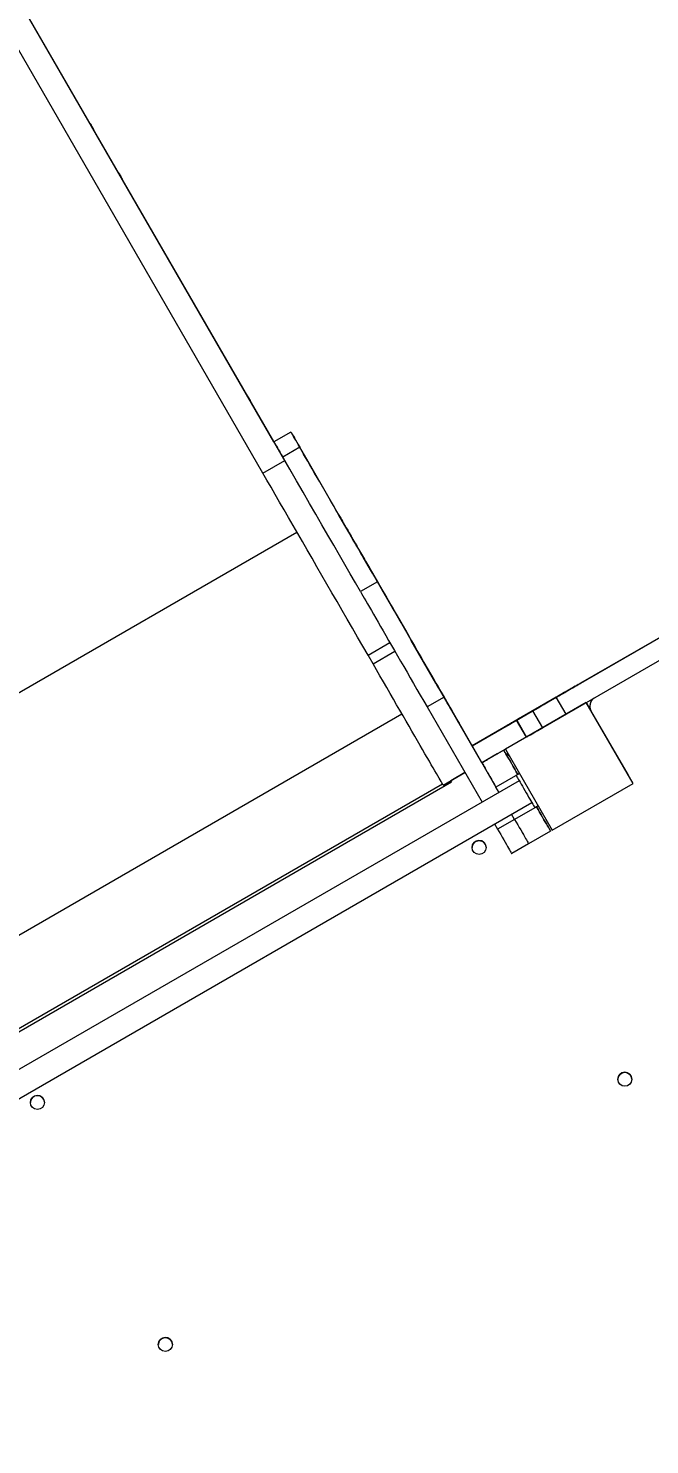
# Model space of a CAD drawing. Header units: millimetres. Extents: x -9110 to 8278, y -6387 to 5914.
# Drawn here: x -4815 to -4150, y 259 to 1776 of the extents above; entities that cross this region are included whole.
import ezdxf

# ---------------------------------------------------------------- set-up
doc = ezdxf.new("R2010")
doc.units = ezdxf.units.MM
for name, color, linetype in [('DIKOM_ОБЪЕКТ', 7, 'Continuous'), ('DIKOM_РАЗМЕР_ЗОНА', 7, 'Continuous'), ('DIKOM_РАЗМЕР_ОБЪЕКТА', 7, 'Continuous')]:
    doc.layers.add(name, color=color, linetype=linetype)
doc.styles.add('style1', font='arial.ttf', dxfattribs={"width": 0.8})
doc.dimstyles.new('1-50', dxfattribs={"dimtxt": 300, "dimasz": 200, "dimexe": 100, "dimexo": 0, "dimgap": 100, "dimtad": 1, "dimtxsty": 'style1', "dimcen": 200, "dimclrd": 7, "dimclre": 7, "dimclrt": 7, "dimadec": 1, "dimazin": 2, "dimtfac": 1, "dimtmove": 0, "dimatfit": 2, "dimfxl": 0, "dimlwd": 25, "dimlwe": 18, "dimarcsym": 0})

# ---------------------------------------------------------------- blocks, each defined once
blk = doc.blocks.new('*D9')
at = {"layer": 'Defpoints', "color": 0, "transparency": 16777216}
for p in [(-2194.7, 3914.4), (-7206.9, -3406.5), (-367.7, -3406.5)]:
    blk.add_point(p, dxfattribs=at)
at = {"layer": 'DIKOM_РАЗМЕР_ОБЪЕКТА', "color": 7, "lineweight": 18, "transparency": 16777216}
for p, q in [((-2194.7, 3914.4), (-7306.9, 3914.4)), ((-367.7, -3406.5), (-7306.9, -3406.5))]:
    blk.add_line(p, q, dxfattribs=at)
at = {"layer": 'DIKOM_РАЗМЕР_ОБЪЕКТА', "color": 7, "lineweight": 25, "transparency": 16777216}
blk.add_line((-7206.9, 3714.4), (-7206.9, -3206.5), dxfattribs=at)
at = {"layer": 'DIKOM_РАЗМЕР_ОБЪЕКТА', "color": 7, "transparency": 16777216}
for points in [[(-7240.3, 3714.4), (-7173.6, 3714.4), (-7206.9, 3914.4)], [(-7240.3, -3206.5), (-7173.6, -3206.5), (-7206.9, -3406.5)]]:
    blk.add_solid(points, dxfattribs=at)
at = {"layer": 'DIKOM_РАЗМЕР_ОБЪЕКТА', "color": 7, "transparency": 16777216, "insert": (-7460.2, 292.3), "char_height": 300, "attachment_point": 5, "rotation": 90, "style": 'style1'}
blk.add_mtext('7300', dxfattribs=at)
blk = doc.blocks.new('*D10')
at = {"layer": 'Defpoints', "color": 0, "transparency": 16777216}
for p in [(-3851.3, 5914.4), (-8660.2, -5406.5), (-497.8, -5406.5)]:
    blk.add_point(p, dxfattribs=at)
at = {"layer": 'DIKOM_РАЗМЕР_ЗОНА', "color": 7, "lineweight": 18, "transparency": 16777216}
for p, q in [((-3851.3, 5914.4), (-8760.2, 5914.4)), ((-497.8, -5406.5), (-8760.2, -5406.5))]:
    blk.add_line(p, q, dxfattribs=at)
at = {"layer": 'DIKOM_РАЗМЕР_ЗОНА', "color": 7, "lineweight": 25, "transparency": 16777216}
blk.add_line((-8660.2, 5714.4), (-8660.2, -5206.5), dxfattribs=at)
at = {"layer": 'DIKOM_РАЗМЕР_ЗОНА', "color": 7, "transparency": 16777216}
for points in [[(-8693.5, 5714.4), (-8626.8, 5714.4), (-8660.2, 5914.4)], [(-8693.5, -5206.5), (-8626.8, -5206.5), (-8660.2, -5406.5)]]:
    blk.add_solid(points, dxfattribs=at)
at = {"layer": 'DIKOM_РАЗМЕР_ЗОНА', "color": 7, "transparency": 16777216, "insert": (-8913.4, 268.5), "char_height": 300, "attachment_point": 5, "rotation": 90, "style": 'style1'}
blk.add_mtext('11300', dxfattribs=at)
blk = doc.blocks.new('*D11')
at = {"layer": 'Defpoints', "color": 0, "transparency": 16777216}
for p in [(-6509.9, 304), (6278.2, -1263), (6278.2, -4310)]:
    blk.add_point(p, dxfattribs=at)
at = {"layer": 'DIKOM_РАЗМЕР_ОБЪЕКТА', "color": 7, "lineweight": 18, "transparency": 16777216}
for p, q in [((-6509.9, 304), (-6509.9, -4410)), ((6278.2, -1263), (6278.2, -4410))]:
    blk.add_line(p, q, dxfattribs=at)
at = {"layer": 'DIKOM_РАЗМЕР_ОБЪЕКТА', "color": 7, "lineweight": 25, "transparency": 16777216}
blk.add_line((-6309.9, -4310), (6078.2, -4310), dxfattribs=at)
at = {"layer": 'DIKOM_РАЗМЕР_ОБЪЕКТА', "color": 7, "transparency": 16777216}
for points in [[(-6309.9, -4276.6), (-6309.9, -4343.3), (-6509.9, -4310)], [(6078.2, -4276.6), (6078.2, -4343.3), (6278.2, -4310)]]:
    blk.add_solid(points, dxfattribs=at)
at = {"layer": 'DIKOM_РАЗМЕР_ОБЪЕКТА', "color": 7, "transparency": 16777216, "insert": (-27.3, -4056.8), "char_height": 300, "attachment_point": 5, "style": 'style1'}
blk.add_mtext('12800', dxfattribs=at)

msp = doc.modelspace()

# ---------------------------------------------------------------- linework, layer by layer
at = {"layer": 'DIKOM_ОБЪЕКТ', "color": 7, "linetype": 'Continuous', "lineweight": 15}
for p, q in [((-4540.278, 1313.09), (-5179.546, 2420.41)), ((-4563.66, 1299.59), (-5202.929, 2406.91)), ((-4551.819, 1333.105), (-5066.541, 2224.689)), ((-4533.641, 1343.6), (-4551.827, 1333.1)), ((-4524.209, 1327.26), (-4542.396, 1316.76)), ((-4274.687, 1045.179), (-3781.918, 1329.679)), ((-4563.66, 1299.59), (-4540.278, 1313.09)), ((-3771.418, 1311.493), (-4264.187, 1026.992)), ((-5000.115, 963.565), (-4527.272, 1236.561)), ((-4473.945, 1240.204), (-4473.947, 1240.203)), ((-4449.888, 1198.532), (-4454.965, 1207.326)), ((-4453.83, 1205.366), (-4453.833, 1205.364)), ((-4441.135, 1183.343), (-4459.322, 1172.843)), ((-4079.428, 1157.915), (-4223.729, 1074.603)), ((-4451.172, 1104.748), (-4427.801, 1118.241)), ((-4445.756, 1095.367), (-4422.384, 1108.86)), ((-4405.576, 1121.785), (-4405.579, 1121.784)), ((-4405.576, 1121.785), (-4378.462, 1074.822)), ((-4329.18, 989.468), (-4405.57, 1121.779)), ((-4378.461, 1074.814), (-4404.843, 1120.51)), ((-4445.756, 1095.367), (-4451.172, 1104.748)), ((-4378.462, 1074.822), (-4378.464, 1074.82)), ((-4236.713, 1067.107), (-4236.718, 1067.104)), ((-4236.713, 1067.107), (-4236.713, 1067.107)), ((-4236.685, 1067.122), (-4236.703, 1067.112)), ((-4236.658, 1067.137), (-4236.675, 1067.127)), ((-4236.658, 1067.137), (-4236.658, 1067.137)), ((-4236.635, 1067.149), (-4236.648, 1067.142)), ((-4223.729, 1074.603), (-4223.722, 1074.607)), ((-4223.729, 1074.603), (-4223.729, 1074.603)), ((-4223.712, 1074.613), (-4223.695, 1074.622)), ((-4223.712, 1074.612), (-4223.712, 1074.613)), ((-4223.685, 1074.627), (-4223.668, 1074.637)), ((-4223.685, 1074.627), (-4223.685, 1074.627)), ((-4223.658, 1074.642), (-4223.645, 1074.649)), ((-4223.658, 1074.642), (-4223.658, 1074.642)), ((-4369.759, 1059.709), (-4387.946, 1049.209)), ((-4387.946, 1049.209), (-4329.116, 947.313)), ((-4369.759, 1059.709), (-4314.187, 963.455)), ((-4254.04, 1057.103), (-4339.682, 1007.658)), ((-4339.681, 1007.656), (-4266.128, 1050.122)), ((-4217.464, 1053.914), (-4304.067, 1003.914)), ((-4274.943, 1045.035), (-4266.282, 1050.035)), ((-4258.355, 1054.612), (-4274.933, 1045.04)), ((-4274.888, 1045.065), (-4266.227, 1050.066)), ((-4258.328, 1054.627), (-4274.879, 1045.071)), ((-4274.834, 1045.096), (-4266.173, 1050.096)), ((-4258.3, 1054.642), (-4274.824, 1045.101)), ((-4249.701, 1059.608), (-4266.282, 1050.035)), ((-4249.674, 1059.623), (-4266.227, 1050.066)), ((-4249.647, 1059.638), (-4266.173, 1050.096)), ((-4249.624, 1059.65), (-4266.128, 1050.122)), ((-4258.355, 1054.612), (-4249.695, 1059.611)), ((-4258.328, 1054.627), (-4249.668, 1059.626)), ((-4258.3, 1054.642), (-4249.641, 1059.641)), ((-4239.195, 1041.425), (-4249.695, 1059.611)), ((-4239.167, 1041.44), (-4249.668, 1059.626)), ((-4239.14, 1041.455), (-4249.641, 1059.641)), ((-4217.464, 1053.914), (-4217.466, 1053.967)), ((-4167.464, 967.312), (-4217.464, 1053.914)), ((-4212.93, 1046.22), (-4217.418, 1053.994)), ((-4213.803, 1050.107), (-4213.803, 1050.106)), ((-4887.626, 768.723), (-4414.782, 1041.72)), ((-4292.261, 1035.036), (-4292.256, 1035.039)), ((-4292.256, 1035.039), (-4292.256, 1035.039)), ((-4292.206, 1035.067), (-4292.201, 1035.069)), ((-4292.206, 1035.067), (-4292.206, 1035.067)), ((-4292.152, 1035.097), (-4292.147, 1035.1)), ((-4292.152, 1035.097), (-4292.152, 1035.097)), ((-4292.147, 1035.1), (-4292.147, 1035.1)), ((-4292.107, 1035.123), (-4292.009, 1035.178)), ((-4281.607, 1016.936), (-4292.107, 1035.123)), ((-4292.009, 1035.178), (-4281.509, 1016.992)), ((-4264.187, 1026.992), (-4274.687, 1045.179)), ((-4172.466, 976.03), (-4212.465, 1045.312)), ((-4305.246, 1027.539), (-4305.251, 1027.536)), ((-4305.192, 1027.57), (-4305.197, 1027.567)), ((-4305.137, 1027.6), (-4305.143, 1027.597)), ((-4281.509, 1016.992), (-4281.607, 1016.936)), ((-4305.803, 1002.935), (-4329.185, 989.435)), ((-4305.799, 1002.968), (-4329.181, 989.468)), ((-4304.068, 1003.977), (-4327.451, 990.477)), ((-4304.068, 1003.974), (-4327.451, 990.474)), ((-4304.068, 1003.977), (-4322.719, 993.209)), ((-4305.803, 1002.935), (-4305.799, 1002.968)), ((-4304.068, 1003.977), (-4304.067, 1003.914)), ((-4304.068, 1003.977), (-4304.068, 1003.974)), ((-4304.067, 1003.914), (-4254.067, 917.312)), ((-4329.185, 989.435), (-4329.181, 989.468)), ((-4312.728, 998.974), (-4329.183, 989.473)), ((-4312.728, 998.972), (-4329.183, 989.472)), ((-4329.183, 989.473), (-4327.451, 990.474)), ((-4327.451, 990.474), (-4327.451, 990.477)), ((-4327.451, 990.474), (-4327.451, 990.477)), ((-4312.728, 998.972), (-4312.458, 999.123)), ((-4312.468, 999.119), (-4312.728, 998.974)), ((-4312.728, 998.974), (-4312.728, 998.972)), ((-4370.757, 965.475), (-4347.391, 978.966)), ((-4347.389, 978.962), (-4362.525, 970.223)), ((-4290.804, 976.955), (-4314.187, 963.455)), ((-4289.071, 977.941), (-4292.531, 975.944)), ((-4289.069, 977.937), (-4292.531, 975.938)), ((-4292.531, 975.944), (-4292.531, 975.938)), ((-4290.798, 976.944), (-4290.804, 976.955)), ((-4289.283, 970.311), (-4888.57, 624.312)), ((-4851.084, 686.431), (-4361.78, 968.931)), ((-4844.357, 693.779), (-4371.509, 966.777)), ((-4362.528, 970.226), (-4361.78, 968.931)), ((-4361.78, 968.931), (-4361.78, 968.933)), ((-4310.929, 957.813), (-4314.187, 963.455)), ((-4254.067, 917.312), (-4167.464, 967.312)), ((-4875.071, 600.929), (-4275.783, 946.928)), ((-4272.535, 941.303), (-4294.182, 928.805)), ((-4269.069, 943.296), (-4272.531, 941.297)), ((-4294.184, 928.808), (-4312.37, 918.308)), ((-4294.182, 928.805), (-4297.43, 934.431)), ((-4315.616, 923.93), (-4312.37, 918.308)), ((-4255.799, 916.327), (-4279.182, 902.826)), ((-4255.8, 916.368), (-4255.799, 916.327)), ((-4339.75, 898.634), (-4339.75, 898.634)), ((-4279.185, 902.831), (-4297.371, 892.331)), ((-4812.6, 625.634), (-4812.6, 625.634)), ((-4797.603, 625.943), (-4797.603, 625.943))]:
    msp.add_line(p, q, dxfattribs=at)
at = {"layer": 'DIKOM_ОБЪЕКТ', "color": 7, "linetype": 'Continuous', "lineweight": 15, "flags": 128}
for points in [[(-4748.898, 1674.474), (-4748.809, 1674.32), (-4748.55, 1673.872), (-4748.145, 1673.17), (-4747.628, 1672.276), (-4747.047, 1671.269), (-4746.453, 1670.239), (-4745.898, 1669.278), (-4745.432, 1668.471), (-4745.096, 1667.889), (-4744.92, 1667.585), (-4744.92, 1667.585), (-4745.096, 1667.889), (-4745.432, 1668.471), (-4745.898, 1669.279), (-4746.453, 1670.24), (-4747.047, 1671.27), (-4747.628, 1672.276), (-4748.145, 1673.17), (-4748.55, 1673.873), (-4748.809, 1674.321), (-4748.898, 1674.474)], [(-4718.256, 1621.397), (-4718.167, 1621.243), (-4717.908, 1620.795), (-4717.503, 1620.093), (-4716.986, 1619.198), (-4716.405, 1618.191), (-4715.81, 1617.162), (-4715.255, 1616.201), (-4714.79, 1615.393), (-4714.454, 1614.812), (-4714.278, 1614.508), (-4714.278, 1614.508), (-4714.454, 1614.812), (-4714.79, 1615.394), (-4715.255, 1616.201), (-4715.81, 1617.162), (-4716.405, 1618.192), (-4716.986, 1619.199), (-4717.503, 1620.093), (-4717.908, 1620.795), (-4718.167, 1621.243), (-4718.256, 1621.397)], [(-4580.366, 1382.549), (-4580.277, 1382.395), (-4580.018, 1381.947), (-4579.613, 1381.244), (-4579.097, 1380.35), (-4578.515, 1379.343), (-4577.921, 1378.313), (-4577.366, 1377.352), (-4576.9, 1376.545), (-4576.564, 1375.963), (-4576.388, 1375.659), (-4576.388, 1375.659), (-4576.564, 1375.964), (-4576.9, 1376.545), (-4577.366, 1377.353), (-4577.921, 1378.314), (-4578.515, 1379.344), (-4579.097, 1380.35), (-4579.613, 1381.245), (-4580.018, 1381.947), (-4580.277, 1382.395), (-4580.366, 1382.549)], [(-4448.552, 1196.227), (-4450.929, 1200.345), (-4453.414, 1204.65), (-4455.999, 1209.126), (-4458.674, 1213.76), (-4461.43, 1218.533), (-4464.257, 1223.431), (-4467.146, 1228.435), (-4470.087, 1233.528), (-4473.069, 1238.693), (-4476.082, 1243.912), (-4479.115, 1249.167), (-4482.159, 1254.438), (-4485.202, 1259.709), (-4488.234, 1264.96), (-4491.244, 1270.174), (-4494.222, 1275.332), (-4497.158, 1280.417), (-4500.041, 1285.41), (-4502.861, 1290.294), (-4505.608, 1295.053), (-4508.274, 1299.67), (-4510.848, 1304.128), (-4513.322, 1308.413), (-4515.687, 1312.509), (-4517.935, 1316.402), (-4520.058, 1320.079), (-4522.049, 1323.527), (-4523.901, 1326.734), (-4525.606, 1329.688), (-4527.161, 1332.38), (-4528.558, 1334.8), (-4529.794, 1336.94), (-4530.863, 1338.792), (-4531.763, 1340.35), (-4532.489, 1341.608), (-4533.041, 1342.562), (-4533.415, 1343.209), (-4533.61, 1343.547), (-4533.625, 1343.573), (-4533.462, 1343.289), (-4533.119, 1342.695), (-4532.599, 1341.794), (-4531.902, 1340.588), (-4531.033, 1339.081), (-4529.993, 1337.279), (-4528.786, 1335.189), (-4527.416, 1332.816), (-4525.889, 1330.17), (-4524.209, 1327.26)], [(-4551.827, 1333.1), (-4551.812, 1333.073), (-4551.648, 1332.789), (-4551.305, 1332.195), (-4550.785, 1331.294), (-4550.089, 1330.088), (-4549.219, 1328.581), (-4548.179, 1326.779), (-4546.972, 1324.689), (-4545.603, 1322.316), (-4544.076, 1319.67), (-4542.396, 1316.76)], [(-4441.135, 1183.343), (-4446.507, 1192.649), (-4452.05, 1202.253), (-4457.765, 1212.154), (-4463.651, 1222.351), (-4469.708, 1232.844), (-4475.934, 1243.63), (-4482.33, 1254.71), (-4488.893, 1266.08), (-4495.624, 1277.741), (-4502.523, 1289.691), (-4509.587, 1301.928), (-4516.816, 1314.452), (-4524.209, 1327.26)], [(-4459.322, 1172.843), (-4464.693, 1182.149), (-4470.236, 1191.753), (-4475.952, 1201.654), (-4481.838, 1211.851), (-4487.895, 1222.344), (-4494.121, 1233.13), (-4500.516, 1244.21), (-4507.08, 1255.58), (-4513.811, 1267.241), (-4520.709, 1279.191), (-4527.773, 1291.428), (-4535.002, 1303.952), (-4542.396, 1316.76)], [(-4533.064, 1300.594), (-4535.968, 1305.624), (-4540.278, 1313.09)], [(-4451.172, 1104.748), (-4456.724, 1114.365), (-4462.271, 1123.973), (-4467.807, 1133.561), (-4473.325, 1143.12), (-4478.822, 1152.64), (-4484.291, 1162.112), (-4489.726, 1171.527), (-4495.123, 1180.874), (-4500.475, 1190.145), (-4505.778, 1199.33), (-4511.026, 1208.419), (-4516.213, 1217.404), (-4521.335, 1226.276), (-4526.386, 1235.026), (-4531.362, 1243.644), (-4536.256, 1252.122), (-4541.066, 1260.452), (-4545.785, 1268.626), (-4550.408, 1276.634), (-4554.931, 1284.47), (-4559.35, 1292.124), (-4563.66, 1299.59)], [(-4473.945, 1240.204), (-4475.446, 1242.806), (-4476.824, 1245.19), (-4478.063, 1247.336), (-4479.152, 1249.224), (-4480.083, 1250.835), (-4480.845, 1252.155), (-4481.432, 1253.171), (-4481.837, 1253.873), (-4482.059, 1254.256), (-4482.093, 1254.316), (-4481.941, 1254.051), (-4481.602, 1253.465), (-4481.082, 1252.563), (-4480.384, 1251.354), (-4479.514, 1249.848), (-4478.482, 1248.06), (-4477.297, 1246.006), (-4475.969, 1243.707), (-4474.512, 1241.182), (-4472.938, 1238.457), (-4471.264, 1235.556)], [(-4453.83, 1205.366), (-4455.574, 1208.386), (-4457.386, 1211.525), (-4459.25, 1214.754), (-4461.149, 1218.042), (-4463.065, 1221.361), (-4464.98, 1224.679), (-4466.878, 1227.965), (-4468.74, 1231.19), (-4470.549, 1234.324), (-4472.29, 1237.338), (-4473.945, 1240.204)], [(-4471.264, 1235.556), (-4469.276, 1232.113), (-4467.273, 1228.645), (-4465.256, 1225.15), (-4463.225, 1221.631), (-4461.179, 1218.089), (-4459.12, 1214.523), (-4457.049, 1210.935), (-4454.965, 1207.326)], [(-4466.188, 1226.762), (-4466.099, 1226.608), (-4465.841, 1226.16), (-4465.435, 1225.458), (-4464.919, 1224.564), (-4464.338, 1223.557), (-4463.743, 1222.527), (-4463.188, 1221.566), (-4462.722, 1220.759), (-4462.386, 1220.177), (-4462.21, 1219.873), (-4462.21, 1219.873), (-4462.386, 1220.177), (-4462.722, 1220.759), (-4463.188, 1221.566), (-4463.743, 1222.528), (-4464.338, 1223.557), (-4464.919, 1224.564), (-4465.435, 1225.458), (-4465.841, 1226.16), (-4466.099, 1226.608), (-4466.188, 1226.762)], [(-4453.83, 1205.366), (-4449.738, 1198.277), (-4445.563, 1191.045), (-4441.312, 1183.682), (-4436.993, 1176.202), (-4432.616, 1168.62), (-4428.188, 1160.95), (-4423.717, 1153.206), (-4419.212, 1145.403), (-4414.681, 1137.555), (-4410.133, 1129.678), (-4405.576, 1121.785)], [(-4449.888, 1198.532), (-4445.024, 1190.106), (-4440.11, 1181.595), (-4435.153, 1173.009), (-4430.159, 1164.358), (-4425.133, 1155.653), (-4420.082, 1146.905), (-4415.013, 1138.125), (-4409.931, 1129.323), (-4404.843, 1120.51)], [(-4448.552, 1196.227), (-4445.371, 1190.717), (-4442.087, 1185.029), (-4438.709, 1179.179), (-4435.246, 1173.18), (-4431.706, 1167.049), (-4428.099, 1160.801), (-4424.434, 1154.452), (-4420.72, 1148.019), (-4416.967, 1141.519), (-4413.184, 1134.967), (-4409.382, 1128.382), (-4405.57, 1121.779)], [(-4441.135, 1183.343), (-4439.937, 1181.267), (-4438.574, 1178.906), (-4437.05, 1176.266), (-4435.368, 1173.352), (-4433.533, 1170.173), (-4431.548, 1166.735), (-4429.418, 1163.046), (-4427.149, 1159.115), (-4424.745, 1154.951), (-4422.213, 1150.564), (-4419.557, 1145.964), (-4416.785, 1141.162), (-4413.903, 1136.17), (-4410.917, 1130.998), (-4407.835, 1125.659), (-4404.664, 1120.166), (-4401.41, 1114.531), (-4398.083, 1108.768), (-4394.69, 1102.89), (-4391.237, 1096.911), (-4387.735, 1090.845), (-4384.191, 1084.705), (-4380.613, 1078.508), (-4377.009, 1072.266), (-4373.388, 1065.995), (-4369.759, 1059.709)], [(-4459.322, 1172.843), (-4458.123, 1170.767), (-4456.761, 1168.406), (-4455.237, 1165.766), (-4453.555, 1162.852), (-4451.719, 1159.673), (-4449.734, 1156.235), (-4447.605, 1152.546), (-4445.336, 1148.615), (-4442.932, 1144.451), (-4440.399, 1140.064), (-4437.744, 1135.464), (-4434.972, 1130.662), (-4432.09, 1125.67), (-4429.104, 1120.498), (-4426.021, 1115.159), (-4422.85, 1109.666), (-4419.597, 1104.031), (-4416.27, 1098.268), (-4412.876, 1092.39), (-4409.424, 1086.411), (-4405.922, 1080.345), (-4402.377, 1074.205), (-4398.799, 1068.008), (-4395.196, 1061.766), (-4391.575, 1055.495), (-4387.946, 1049.209)], [(-4370.757, 965.475), (-4370.847, 965.631), (-4371.118, 966.1), (-4371.568, 966.88), (-4372.197, 967.969), (-4373.004, 969.365), (-4373.986, 971.065), (-4375.14, 973.065), (-4376.465, 975.359), (-4377.957, 977.942), (-4379.612, 980.808), (-4381.427, 983.951), (-4383.396, 987.361), (-4385.515, 991.032), (-4387.78, 994.954), (-4390.185, 999.118), (-4392.723, 1003.514), (-4395.389, 1008.132), (-4398.176, 1012.959), (-4401.078, 1017.985), (-4404.088, 1023.198), (-4407.198, 1028.585), (-4410.401, 1034.132), (-4413.689, 1039.827), (-4417.054, 1045.656), (-4420.489, 1051.604), (-4423.984, 1057.658), (-4427.532, 1063.803), (-4431.124, 1070.024), (-4434.751, 1076.306), (-4438.404, 1082.634), (-4442.075, 1088.993), (-4445.756, 1095.367)], [(-4378.461, 1074.814), (-4376.594, 1071.582), (-4374.745, 1068.378), (-4372.929, 1065.233), (-4371.163, 1062.175), (-4369.464, 1059.232), (-4367.846, 1056.429), (-4366.324, 1053.793), (-4364.912, 1051.348), (-4363.622, 1049.115), (-4362.467, 1047.114), (-4361.458, 1045.365), (-4360.601, 1043.883), (-4359.907, 1042.68), (-4359.38, 1041.769), (-4359.027, 1041.157), (-4358.849, 1040.849), (-4358.849, 1040.85), (-4359.027, 1041.158), (-4359.381, 1041.77), (-4359.907, 1042.683), (-4360.602, 1043.886), (-4361.458, 1045.369), (-4362.468, 1047.119), (-4363.623, 1049.12), (-4364.913, 1051.353), (-4366.325, 1053.799), (-4367.847, 1056.436), (-4369.465, 1059.238), (-4371.165, 1062.182), (-4372.93, 1065.241), (-4374.746, 1068.386), (-4376.595, 1071.589), (-4378.462, 1074.822)], [(-4236.713, 1067.107), (-4236.87, 1067.016), (-4237.342, 1066.744), (-4238.119, 1066.295), (-4239.192, 1065.676), (-4240.545, 1064.895), (-4242.157, 1063.964), (-4244.005, 1062.897), (-4246.063, 1061.708), (-4248.3, 1060.417), (-4250.684, 1059.04), (-4253.18, 1057.599), (-4255.752, 1056.114), (-4258.362, 1054.608)], [(-4258.355, 1054.612), (-4255.745, 1056.118), (-4253.174, 1057.603), (-4250.677, 1059.044), (-4248.293, 1060.421), (-4246.055, 1061.713), (-4243.997, 1062.901), (-4242.149, 1063.968), (-4240.536, 1064.899), (-4239.183, 1065.68), (-4238.11, 1066.3), (-4237.332, 1066.749), (-4236.86, 1067.021), (-4236.703, 1067.112)], [(-4236.685, 1067.122), (-4236.843, 1067.031), (-4237.314, 1066.759), (-4238.092, 1066.31), (-4239.165, 1065.691), (-4240.517, 1064.91), (-4242.13, 1063.979), (-4243.978, 1062.912), (-4246.036, 1061.723), (-4248.273, 1060.432), (-4250.657, 1059.055), (-4253.153, 1057.614), (-4255.725, 1056.129), (-4258.334, 1054.623)], [(-4258.328, 1054.627), (-4255.718, 1056.133), (-4253.146, 1057.618), (-4250.65, 1059.059), (-4248.266, 1060.436), (-4246.028, 1061.728), (-4243.97, 1062.916), (-4242.121, 1063.983), (-4240.509, 1064.914), (-4239.156, 1065.695), (-4238.083, 1066.315), (-4237.305, 1066.764), (-4236.833, 1067.036), (-4236.675, 1067.127)], [(-4236.658, 1067.137), (-4236.816, 1067.046), (-4237.287, 1066.774), (-4238.064, 1066.325), (-4239.137, 1065.705), (-4240.49, 1064.925), (-4242.102, 1063.994), (-4243.951, 1062.927), (-4246.009, 1061.738), (-4248.246, 1060.447), (-4250.63, 1059.07), (-4253.126, 1057.629), (-4255.697, 1056.144), (-4258.307, 1054.638)], [(-4258.3, 1054.642), (-4255.691, 1056.148), (-4253.119, 1057.633), (-4250.623, 1059.074), (-4248.239, 1060.451), (-4246.001, 1061.742), (-4243.943, 1062.931), (-4242.094, 1063.998), (-4240.482, 1064.929), (-4239.129, 1065.71), (-4238.056, 1066.33), (-4237.278, 1066.779), (-4236.806, 1067.051), (-4236.648, 1067.142)], [(-4254.04, 1057.103), (-4251.575, 1058.526), (-4249.16, 1059.921), (-4246.844, 1061.257), (-4244.675, 1062.51), (-4242.697, 1063.652), (-4240.949, 1064.661), (-4239.468, 1065.516), (-4238.284, 1066.2), (-4237.42, 1066.699), (-4236.895, 1067.002), (-4236.718, 1067.104)], [(-4236.635, 1067.149), (-4236.811, 1067.048), (-4237.337, 1066.745), (-4238.2, 1066.246), (-4239.384, 1065.562), (-4240.865, 1064.707), (-4242.613, 1063.699), (-4244.59, 1062.556), (-4246.76, 1061.304), (-4249.075, 1059.967), (-4251.49, 1058.573), (-4253.955, 1057.15)], [(-4223.722, 1074.607), (-4223.885, 1074.513), (-4224.373, 1074.231), (-4225.179, 1073.766), (-4226.294, 1073.122), (-4227.703, 1072.308), (-4229.389, 1071.335), (-4231.331, 1070.214), (-4233.503, 1068.96), (-4235.879, 1067.588), (-4238.429, 1066.116), (-4241.121, 1064.562), (-4243.92, 1062.946), (-4246.792, 1061.287), (-4249.701, 1059.608)], [(-4249.695, 1059.611), (-4246.786, 1061.291), (-4243.913, 1062.949), (-4241.114, 1064.566), (-4238.422, 1066.12), (-4235.872, 1067.592), (-4233.496, 1068.964), (-4231.323, 1070.218), (-4229.382, 1071.339), (-4227.695, 1072.313), (-4226.286, 1073.127), (-4225.171, 1073.77), (-4224.364, 1074.236), (-4223.876, 1074.518), (-4223.712, 1074.613)], [(-4223.695, 1074.622), (-4223.858, 1074.528), (-4224.346, 1074.246), (-4225.152, 1073.78), (-4226.267, 1073.137), (-4227.676, 1072.323), (-4229.362, 1071.35), (-4231.303, 1070.229), (-4233.475, 1068.975), (-4235.851, 1067.603), (-4238.402, 1066.131), (-4241.093, 1064.577), (-4243.893, 1062.961), (-4246.765, 1061.302), (-4249.674, 1059.623)], [(-4249.668, 1059.626), (-4246.759, 1061.306), (-4243.886, 1062.964), (-4241.087, 1064.581), (-4238.395, 1066.135), (-4235.845, 1067.607), (-4233.468, 1068.979), (-4231.296, 1070.233), (-4229.355, 1071.354), (-4227.668, 1072.328), (-4226.258, 1073.141), (-4225.144, 1073.785), (-4224.337, 1074.251), (-4223.849, 1074.533), (-4223.685, 1074.627)], [(-4223.668, 1074.637), (-4223.831, 1074.543), (-4224.319, 1074.261), (-4225.125, 1073.795), (-4226.24, 1073.152), (-4227.649, 1072.338), (-4229.335, 1071.365), (-4231.276, 1070.244), (-4233.448, 1068.99), (-4235.824, 1067.618), (-4238.374, 1066.146), (-4241.066, 1064.592), (-4243.866, 1062.976), (-4246.738, 1061.317), (-4249.647, 1059.638)], [(-4249.641, 1059.641), (-4246.731, 1061.321), (-4243.859, 1062.979), (-4241.059, 1064.596), (-4238.368, 1066.15), (-4235.818, 1067.622), (-4233.441, 1068.994), (-4231.269, 1070.248), (-4229.327, 1071.369), (-4227.641, 1072.343), (-4226.231, 1073.156), (-4225.116, 1073.8), (-4224.31, 1074.266), (-4223.821, 1074.548), (-4223.658, 1074.642)], [(-4223.645, 1074.649), (-4223.808, 1074.555), (-4224.296, 1074.273), (-4225.103, 1073.808), (-4226.217, 1073.164), (-4227.627, 1072.351), (-4229.312, 1071.377), (-4231.253, 1070.257), (-4233.426, 1069.002), (-4235.802, 1067.631), (-4238.352, 1066.158), (-4241.043, 1064.604), (-4243.843, 1062.988), (-4246.715, 1061.33), (-4249.624, 1059.65)], [(-4266.282, 1050.035), (-4269.191, 1048.355), (-4272.063, 1046.697), (-4274.863, 1045.081), (-4277.555, 1043.527), (-4280.105, 1042.054), (-4282.481, 1040.682), (-4284.653, 1039.428), (-4286.595, 1038.308), (-4288.28, 1037.334), (-4289.689, 1036.521), (-4290.804, 1035.877), (-4291.61, 1035.412), (-4292.098, 1035.13), (-4292.261, 1035.036)], [(-4292.256, 1035.039), (-4292.092, 1035.133), (-4291.604, 1035.415), (-4290.797, 1035.881), (-4289.682, 1036.525), (-4288.272, 1037.339), (-4286.586, 1038.312), (-4284.644, 1039.433), (-4282.472, 1040.688), (-4280.095, 1042.06), (-4277.546, 1043.532), (-4274.854, 1045.086), (-4272.054, 1046.702), (-4269.182, 1048.36), (-4266.273, 1050.04)], [(-4266.227, 1050.066), (-4269.137, 1048.386), (-4272.009, 1046.728), (-4274.809, 1045.111), (-4277.5, 1043.557), (-4280.05, 1042.085), (-4282.427, 1040.713), (-4284.599, 1039.459), (-4286.54, 1038.338), (-4288.226, 1037.365), (-4289.635, 1036.551), (-4290.75, 1035.908), (-4291.556, 1035.442), (-4292.043, 1035.161), (-4292.206, 1035.067)], [(-4292.201, 1035.069), (-4292.038, 1035.164), (-4291.549, 1035.446), (-4290.743, 1035.912), (-4289.627, 1036.556), (-4288.218, 1037.37), (-4286.532, 1038.343), (-4284.59, 1039.464), (-4282.417, 1040.718), (-4280.041, 1042.09), (-4277.491, 1043.563), (-4274.8, 1045.117), (-4272, 1046.733), (-4269.128, 1048.391), (-4266.219, 1050.071)], [(-4266.173, 1050.096), (-4269.082, 1048.417), (-4271.955, 1046.758), (-4274.754, 1045.142), (-4277.446, 1043.588), (-4279.996, 1042.116), (-4282.372, 1040.744), (-4284.545, 1039.49), (-4286.486, 1038.369), (-4288.171, 1037.396), (-4289.581, 1036.582), (-4290.695, 1035.939), (-4291.502, 1035.473), (-4291.989, 1035.191), (-4292.152, 1035.097)], [(-4292.147, 1035.1), (-4291.983, 1035.195), (-4291.495, 1035.477), (-4290.688, 1035.943), (-4289.573, 1036.586), (-4288.163, 1037.4), (-4286.477, 1038.374), (-4284.536, 1039.495), (-4282.363, 1040.749), (-4279.987, 1042.121), (-4277.437, 1043.593), (-4274.745, 1045.147), (-4271.946, 1046.764), (-4269.073, 1048.422), (-4266.164, 1050.101)], [(-4266.128, 1050.122), (-4269.037, 1048.442), (-4271.909, 1046.784), (-4274.709, 1045.167), (-4277.401, 1043.613), (-4279.951, 1042.141), (-4282.327, 1040.769), (-4284.499, 1039.515), (-4286.441, 1038.394), (-4288.126, 1037.421), (-4289.535, 1036.608), (-4290.65, 1035.964), (-4291.456, 1035.499), (-4291.944, 1035.217), (-4292.107, 1035.123)], [(-4273.089, 1046.105), (-4272.935, 1046.194), (-4272.487, 1046.453), (-4271.784, 1046.858), (-4270.89, 1047.375), (-4269.883, 1047.956), (-4268.854, 1048.55), (-4267.893, 1049.105), (-4267.085, 1049.571), (-4266.504, 1049.907), (-4266.199, 1050.083), (-4266.199, 1050.083), (-4266.503, 1049.907), (-4267.085, 1049.572), (-4267.892, 1049.106), (-4268.853, 1048.551), (-4269.883, 1047.956), (-4270.889, 1047.375), (-4271.784, 1046.859), (-4272.486, 1046.453), (-4272.935, 1046.194), (-4273.089, 1046.105)], [(-4273.067, 1046.117), (-4272.913, 1046.206), (-4272.465, 1046.465), (-4271.763, 1046.87), (-4270.869, 1047.386), (-4269.862, 1047.968), (-4268.832, 1048.562), (-4267.871, 1049.117), (-4267.064, 1049.583), (-4266.482, 1049.919), (-4266.177, 1050.095), (-4266.177, 1050.095), (-4266.482, 1049.919), (-4267.063, 1049.583), (-4267.871, 1049.117), (-4268.832, 1048.562), (-4269.861, 1047.968), (-4270.868, 1047.387), (-4271.763, 1046.87), (-4272.465, 1046.465), (-4272.913, 1046.206), (-4273.067, 1046.117)], [(-4273.04, 1046.132), (-4272.886, 1046.221), (-4272.438, 1046.48), (-4271.736, 1046.885), (-4270.842, 1047.401), (-4269.835, 1047.983), (-4268.805, 1048.577), (-4267.844, 1049.132), (-4267.037, 1049.598), (-4266.455, 1049.934), (-4266.15, 1050.11), (-4266.15, 1050.11), (-4266.454, 1049.934), (-4267.036, 1049.598), (-4267.843, 1049.132), (-4268.805, 1048.577), (-4269.834, 1047.983), (-4270.841, 1047.402), (-4271.735, 1046.885), (-4272.438, 1046.48), (-4272.886, 1046.221), (-4273.04, 1046.132)], [(-4273.019, 1046.144), (-4272.865, 1046.233), (-4272.417, 1046.491), (-4271.714, 1046.897), (-4270.82, 1047.413), (-4269.814, 1047.994), (-4268.784, 1048.589), (-4267.822, 1049.144), (-4267.015, 1049.61), (-4266.433, 1049.946), (-4266.129, 1050.122), (-4266.129, 1050.122), (-4266.433, 1049.946), (-4267.015, 1049.61), (-4267.822, 1049.144), (-4268.783, 1048.589), (-4269.813, 1047.995), (-4270.82, 1047.413), (-4271.714, 1046.897), (-4272.416, 1046.492), (-4272.865, 1046.233), (-4273.019, 1046.144)], [(-4266.153, 1050.11), (-4265.999, 1050.198), (-4265.551, 1050.457), (-4264.848, 1050.862), (-4263.954, 1051.379), (-4262.948, 1051.96), (-4261.918, 1052.555), (-4260.957, 1053.109), (-4260.149, 1053.576), (-4259.567, 1053.911), (-4259.263, 1054.087), (-4259.263, 1054.087), (-4259.567, 1053.912), (-4260.149, 1053.576), (-4260.956, 1053.11), (-4261.917, 1052.555), (-4262.947, 1051.96), (-4263.954, 1051.379), (-4264.848, 1050.863), (-4265.551, 1050.457), (-4265.999, 1050.198), (-4266.153, 1050.11)], [(-4266.126, 1050.124), (-4265.972, 1050.213), (-4265.525, 1050.472), (-4264.822, 1050.877), (-4263.928, 1051.393), (-4262.922, 1051.974), (-4261.892, 1052.569), (-4260.93, 1053.124), (-4260.123, 1053.59), (-4259.541, 1053.926), (-4259.237, 1054.102), (-4259.237, 1054.102), (-4259.541, 1053.926), (-4260.122, 1053.59), (-4260.93, 1053.124), (-4261.891, 1052.569), (-4262.921, 1051.975), (-4263.928, 1051.394), (-4264.822, 1050.877), (-4265.524, 1050.472), (-4265.972, 1050.213), (-4266.126, 1050.124)], [(-4266.1, 1050.139), (-4265.946, 1050.227), (-4265.498, 1050.486), (-4264.796, 1050.891), (-4263.901, 1051.408), (-4262.895, 1051.989), (-4261.865, 1052.583), (-4260.904, 1053.138), (-4260.097, 1053.605), (-4259.515, 1053.94), (-4259.21, 1054.116), (-4259.21, 1054.116), (-4259.515, 1053.941), (-4260.096, 1053.605), (-4260.904, 1053.139), (-4261.865, 1052.584), (-4262.894, 1051.989), (-4263.901, 1051.408), (-4264.795, 1050.892), (-4265.498, 1050.486), (-4265.946, 1050.227), (-4266.1, 1050.139)], [(-4266.061, 1050.16), (-4265.907, 1050.249), (-4265.459, 1050.507), (-4264.757, 1050.913), (-4263.863, 1051.429), (-4262.856, 1052.01), (-4261.827, 1052.605), (-4260.865, 1053.16), (-4260.058, 1053.626), (-4259.476, 1053.962), (-4259.172, 1054.137), (-4259.172, 1054.137), (-4259.476, 1053.962), (-4260.058, 1053.626), (-4260.865, 1053.16), (-4261.826, 1052.605), (-4262.856, 1052.011), (-4263.862, 1051.429), (-4264.757, 1050.913), (-4265.459, 1050.507), (-4265.907, 1050.249), (-4266.061, 1050.16)], [(-4266.041, 1050.171), (-4265.888, 1050.259), (-4265.44, 1050.518), (-4264.737, 1050.923), (-4263.843, 1051.44), (-4262.837, 1052.021), (-4261.807, 1052.616), (-4260.846, 1053.17), (-4260.038, 1053.637), (-4259.456, 1053.973), (-4259.152, 1054.148), (-4259.152, 1054.148), (-4259.456, 1053.973), (-4260.038, 1053.637), (-4260.845, 1053.171), (-4261.806, 1052.616), (-4262.836, 1052.021), (-4263.843, 1051.44), (-4264.737, 1050.924), (-4265.44, 1050.518), (-4265.887, 1050.259), (-4266.041, 1050.171)], [(-4356.188, 1036.243), (-4356.099, 1036.089), (-4355.84, 1035.641), (-4355.435, 1034.939), (-4354.919, 1034.044), (-4354.337, 1033.038), (-4353.743, 1032.008), (-4353.188, 1031.047), (-4352.722, 1030.239), (-4352.386, 1029.658), (-4352.21, 1029.354), (-4352.21, 1029.354), (-4352.386, 1029.658), (-4352.722, 1030.24), (-4353.188, 1031.047), (-4353.743, 1032.008), (-4354.337, 1033.038), (-4354.919, 1034.045), (-4355.435, 1034.939), (-4355.84, 1035.641), (-4356.099, 1036.089), (-4356.188, 1036.243)], [(-4305.251, 1027.536), (-4305.086, 1027.632), (-4304.59, 1027.918), (-4303.769, 1028.392), (-4302.633, 1029.048), (-4301.192, 1029.88), (-4299.464, 1030.877), (-4297.468, 1032.03), (-4295.225, 1033.325), (-4292.759, 1034.748), (-4290.098, 1036.285), (-4287.272, 1037.917), (-4284.31, 1039.627), (-4281.245, 1041.396), (-4278.111, 1043.206), (-4274.943, 1045.035)], [(-4274.933, 1045.04), (-4278.101, 1043.211), (-4281.235, 1041.402), (-4284.3, 1039.632), (-4287.261, 1037.922), (-4290.088, 1036.29), (-4292.749, 1034.754), (-4295.215, 1033.33), (-4297.458, 1032.035), (-4299.455, 1030.882), (-4301.183, 1029.884), (-4302.624, 1029.053), (-4303.762, 1028.396), (-4304.583, 1027.922), (-4305.08, 1027.635), (-4305.246, 1027.539)], [(-4305.197, 1027.567), (-4305.031, 1027.662), (-4304.536, 1027.949), (-4303.714, 1028.422), (-4302.578, 1029.079), (-4301.138, 1029.91), (-4299.41, 1030.908), (-4297.414, 1032.06), (-4295.17, 1033.356), (-4292.705, 1034.779), (-4290.044, 1036.315), (-4287.217, 1037.947), (-4284.255, 1039.657), (-4281.191, 1041.427), (-4278.057, 1043.236), (-4274.888, 1045.065)], [(-4274.879, 1045.071), (-4278.047, 1043.242), (-4281.181, 1041.432), (-4284.245, 1039.663), (-4287.207, 1037.953), (-4290.034, 1036.321), (-4292.695, 1034.785), (-4295.16, 1033.361), (-4297.404, 1032.066), (-4299.401, 1030.913), (-4301.129, 1029.915), (-4302.57, 1029.083), (-4303.707, 1028.427), (-4304.528, 1027.952), (-4305.025, 1027.666), (-4305.192, 1027.57)], [(-4305.143, 1027.597), (-4304.977, 1027.693), (-4304.481, 1027.979), (-4303.66, 1028.453), (-4302.523, 1029.109), (-4301.083, 1029.941), (-4299.356, 1030.938), (-4297.359, 1032.091), (-4295.116, 1033.386), (-4292.65, 1034.81), (-4289.99, 1036.346), (-4287.162, 1037.978), (-4284.201, 1039.688), (-4281.136, 1041.458), (-4278.002, 1043.267), (-4274.834, 1045.096)], [(-4274.824, 1045.101), (-4277.992, 1043.272), (-4281.126, 1041.463), (-4284.191, 1039.694), (-4287.152, 1037.984), (-4289.98, 1036.352), (-4292.64, 1034.815), (-4295.106, 1033.392), (-4297.35, 1032.096), (-4299.347, 1030.944), (-4301.075, 1029.946), (-4302.515, 1029.114), (-4303.652, 1028.457), (-4304.474, 1027.983), (-4304.971, 1027.696), (-4305.137, 1027.6)], [(-4292.009, 1035.178), (-4291.832, 1035.28), (-4291.306, 1035.584), (-4290.442, 1036.083), (-4289.258, 1036.766), (-4287.777, 1037.622), (-4286.029, 1038.631), (-4284.051, 1039.773), (-4281.882, 1041.025), (-4279.566, 1042.362), (-4277.151, 1043.756), (-4274.687, 1045.179)], [(-4281.509, 1016.992), (-4281.332, 1017.094), (-4280.806, 1017.397), (-4279.942, 1017.896), (-4278.758, 1018.58), (-4277.277, 1019.435), (-4275.529, 1020.444), (-4273.551, 1021.586), (-4271.382, 1022.838), (-4269.066, 1024.175), (-4266.651, 1025.569), (-4264.187, 1026.992)], [(-4305.803, 1002.935), (-4305.685, 1002.73), (-4305.383, 1002.208), (-4304.902, 1001.375), (-4304.247, 1000.24), (-4303.426, 998.818), (-4302.45, 997.126), (-4301.33, 995.186), (-4300.08, 993.021), (-4298.715, 990.658), (-4297.254, 988.126), (-4295.712, 985.456), (-4294.11, 982.681), (-4292.467, 979.836), (-4290.804, 976.955)], [(-4290.798, 976.988), (-4292.478, 979.897), (-4294.136, 982.77), (-4295.753, 985.569), (-4297.307, 988.261), (-4298.779, 990.811), (-4300.151, 993.187), (-4301.405, 995.359), (-4302.526, 997.3), (-4303.499, 998.986), (-4304.313, 1000.395), (-4304.957, 1001.51), (-4305.422, 1002.316), (-4305.704, 1002.804), (-4305.799, 1002.968)], [(-4329.185, 989.435), (-4329.067, 989.23), (-4328.766, 988.708), (-4328.285, 987.875), (-4327.63, 986.74), (-4326.809, 985.318), (-4325.833, 983.627), (-4324.712, 981.686), (-4323.463, 979.521), (-4322.098, 977.158), (-4320.636, 974.626), (-4319.095, 971.956), (-4317.493, 969.181), (-4315.85, 966.336), (-4314.187, 963.455)], [(-4327.451, 990.477), (-4328.273, 990.002), (-4328.859, 989.664), (-4329.153, 989.494), (-4329.13, 989.507), (-4328.791, 989.703), (-4328.168, 990.063), (-4327.318, 990.554), (-4326.32, 991.13), (-4325.267, 991.738), (-4324.255, 992.322), (-4323.378, 992.828), (-4322.719, 993.209)], [(-4292.531, 975.938), (-4292.438, 975.777), (-4292.16, 975.295), (-4291.703, 974.504), (-4291.075, 973.416), (-4290.288, 972.052), (-4289.356, 970.439), (-4288.298, 968.605), (-4287.131, 966.585), (-4285.88, 964.417), (-4284.566, 962.14), (-4283.213, 959.798), (-4281.849, 957.434), (-4280.496, 955.092), (-4279.182, 952.816), (-4277.93, 950.648), (-4276.764, 948.628), (-4275.706, 946.794), (-4274.774, 945.181), (-4273.987, 943.818), (-4273.359, 942.731), (-4272.902, 941.939), (-4272.624, 941.458), (-4272.531, 941.297)], [(-4362.528, 970.226), (-4362.446, 970.085), (-4362.219, 969.692), (-4362.033, 969.368), (-4361.894, 969.128), (-4361.808, 968.981), (-4361.78, 968.931)], [(-4255.8, 916.368), (-4255.894, 916.531), (-4256.176, 917.019), (-4256.642, 917.826), (-4257.285, 918.941), (-4258.099, 920.351), (-4259.072, 922.037), (-4260.194, 923.978), (-4261.448, 926.151), (-4262.819, 928.527), (-4264.291, 931.077), (-4265.845, 933.769), (-4267.462, 936.569), (-4269.12, 939.441), (-4270.8, 942.35)], [(-4270.799, 942.305), (-4269.12, 939.396), (-4267.461, 936.524), (-4265.845, 933.724), (-4264.291, 931.033), (-4262.819, 928.483), (-4261.447, 926.107), (-4260.193, 923.935), (-4259.072, 921.993), (-4258.098, 920.308), (-4257.285, 918.898), (-4256.641, 917.784), (-4256.175, 916.977), (-4255.893, 916.49), (-4255.799, 916.327)], [(-4294.184, 928.808), (-4292.504, 925.9), (-4290.846, 923.027), (-4289.23, 920.228), (-4287.676, 917.536), (-4286.204, 914.987), (-4284.832, 912.611), (-4283.578, 910.438), (-4282.457, 908.497), (-4281.483, 906.811), (-4280.67, 905.402), (-4280.026, 904.288), (-4279.56, 903.482), (-4279.278, 902.994), (-4279.185, 902.831)], [(-4294.182, 928.805), (-4292.503, 925.896), (-4290.844, 923.024), (-4289.228, 920.224), (-4287.674, 917.533), (-4286.201, 914.983), (-4284.829, 912.607), (-4283.575, 910.435), (-4282.454, 908.493), (-4281.481, 906.808), (-4280.667, 905.399), (-4280.024, 904.284), (-4279.558, 903.477), (-4279.276, 902.99), (-4279.182, 902.826)], [(-4312.37, 918.308), (-4310.691, 915.4), (-4309.033, 912.527), (-4307.416, 909.728), (-4305.862, 907.036), (-4304.39, 904.486), (-4303.018, 902.11), (-4301.764, 899.938), (-4300.643, 897.997), (-4299.67, 896.311), (-4298.856, 894.902), (-4298.213, 893.788), (-4297.747, 892.981), (-4297.465, 892.494), (-4297.371, 892.331)]]:
    msp.add_lwpolyline(points, dxfattribs=at)
at = {"layer": 'DIKOM_ОБЪЕКТ', "color": 7, "linetype": 'Continuous', "lineweight": 15}
for centre in [(-4332.252, 898.788), (-4176.226, 650.543), (-4805.102, 625.788), (-4668.128, 366.543)]:
    msp.add_circle(centre, 7.5, dxfattribs=at)
for centre, radius, start, end in [((-4203.805, 1050.312), 10, 121.731108, 210), ((-4203.805, 1050.313), 10, 121.934707, 181.18119), ((-4307.728, 990.313), 10, 34.325774, 66.880862), ((-4307.728, 990.312), 10, 34.27801, 66.874882), ((-4332.252, 898.788), 7.5, 1.18119, 181.18119), ((-4176.226, 650.543), 7.5, 1.18119, 181.18119), ((-4805.102, 625.788), 7.5, 1.18119, 181.18119), ((-4668.128, 366.543), 7.5, 1.18119, 181.18119)]:
    msp.add_arc(centre, radius, start, end, dxfattribs=at)

# ---------------------------------------------------------------- dimensions: what is measured, and where the dimension line sits
at = {"layer": 'DIKOM_РАЗМЕР_ЗОНА'}
dim = msp.add_linear_dim(base=(-8660.16, -5406.454), p1=(-3851.314, 5914.391), p2=(-497.849, -5406.454), angle=90, text='11300', dimstyle='1-50', dxfattribs=at)
dim.commit()
dim.dimension.update_dxf_attribs({"geometry": '*D10', "text_midpoint": (-8660.16, 268.455), "dimtype": 160})
at = {"layer": 'DIKOM_РАЗМЕР_ОБЪЕКТА'}
dim = msp.add_linear_dim(base=(-7206.946, -3406.454), p1=(-2194.748, 3914.391), p2=(-367.748, -3406.454), angle=90, text='7300', dimstyle='1-50', dxfattribs=at)
dim.commit()
dim.dimension.update_dxf_attribs({"geometry": '*D9', "text_midpoint": (-7206.946, 292.262), "dimtype": 160})
dim = msp.add_linear_dim(base=(6278.196, -4309.959), p1=(-6509.939, 303.968), p2=(6278.196, -1263.032), text='12800', dimstyle='1-50', dxfattribs=at)
dim.commit()
dim.dimension.update_dxf_attribs({"geometry": '*D11', "text_midpoint": (-27.257, -4309.959), "dimtype": 160})

doc.saveas('drawing.dxf')
